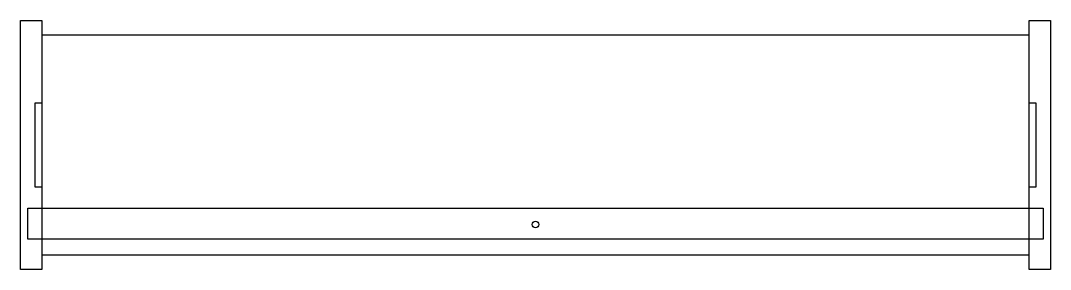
# Model space of a CAD drawing. Extents: x -0.3 to 24.3, y -0.3 to 5.6.
import ezdxf

# ---------------------------------------------------------------- set-up
doc = ezdxf.new("R2010")
doc.units = 0
for name, color, linetype in [('BLOCKDRILLPILOT', 6, 'CONTINUOUS'), ('DadoBack', 6, 'CONTINUOUS'), ('PartCut', 1, 'CONTINUOUS')]:
    doc.layers.add(name, color=color, linetype=linetype)

msp = doc.modelspace()

# ---------------------------------------------------------------- linework, layer by layer
at = {"layer": 'BLOCKDRILLPILOT'}
msp.add_circle((11.97, 0.725), 0.0787, dxfattribs=at)
at = {"layer": 'DadoBack'}
for points in [[(-0.34, 5.6), (0.17, 5.6), (0.17, -0.35), (-0.34, -0.35)], [(23.77, 5.6), (24.28, 5.6), (24.28, -0.35), (23.77, -0.35)], [(24.105, 1.115), (24.105, 0.375), (-0.165, 0.375), (-0.165, 1.115)], [(24.105, 1.115), (24.105, 0.375), (-0.165, 0.375), (-0.165, 1.115)]]:
    msp.add_lwpolyline(points, close=True, dxfattribs=at)
at = {"layer": 'PartCut'}
msp.add_lwpolyline([(0.17, 1.625), (0.17, 0), (23.77, 0), (23.77, 1.625), (23.94, 1.625), (23.94, 3.625), (23.77, 3.625), (23.77, 5.25), (0.17, 5.25), (0.17, 3.625), (0, 3.625), (0, 1.625)], close=True, dxfattribs=at)

doc.saveas('drawing.dxf')
